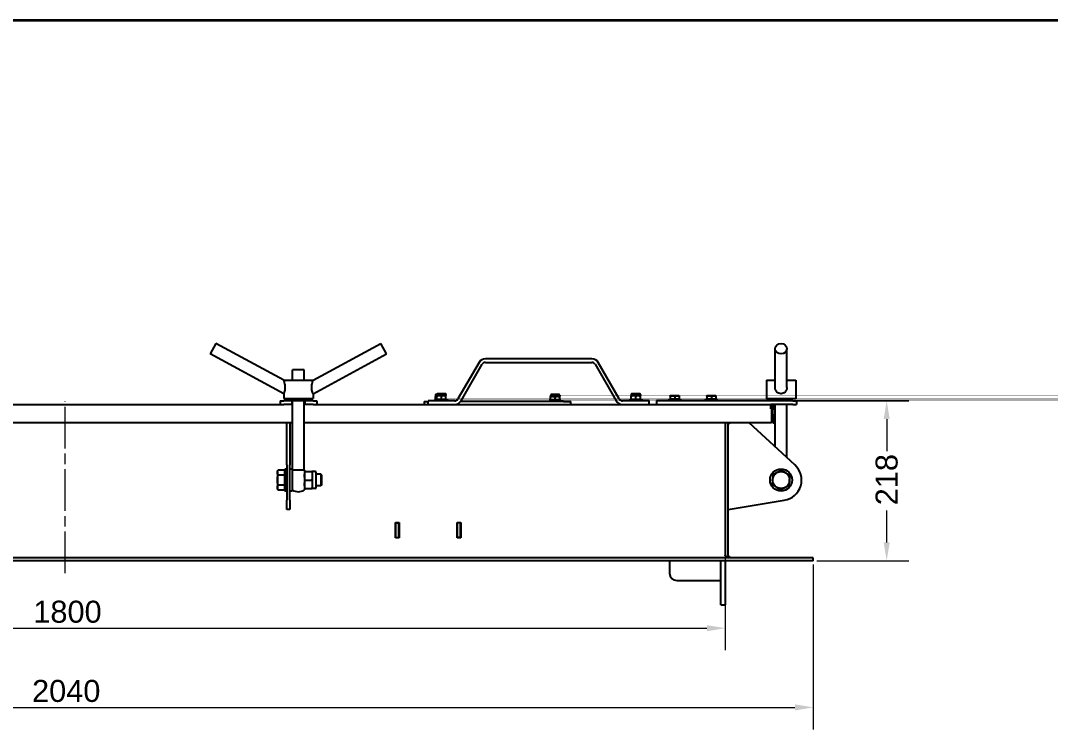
# Model space of a CAD drawing. Header units: millimetres. Extents: x 0 to 5890, y 0 to 4150.
# Drawn here: x 1560 to 2963, y 3184 to 4150 of the extents above; entities that cross this region are included whole.
import ezdxf

# ---------------------------------------------------------------- set-up
doc = ezdxf.new("R2010")
doc.units = ezdxf.units.MM
doc.header["$LTSCALE"] = 10
doc.linetypes.add('CHAIN', pattern=[0.3543, 0.2362, -0.0295, 0.0591, -0.0295])
doc.layers.get('0').update_dxf_attribs({"lineweight": 18})
for name, color, linetype, lineweight in [('Border', 7, 'Continuous', 35), ('Centerline', 7, 'Continuous', 18), ('Dimension', 7, 'Continuous', 18), ('Visible', 7, 'Continuous', 25)]:
    doc.layers.add(name, color=color, linetype=linetype, lineweight=lineweight)
doc.styles.add('Title', font='arial.ttf')
doc.dimstyles.new('Default - Method 2b', dxfattribs={"dimscale": 10, "dimtxt": 3, "dimasz": 2.5, "dimexe": 3, "dimexo": 0.5, "dimgap": 0.7, "dimtad": 0, "dimtoh": 1, "dimdec": 1, "dimrnd": 1e-08, "dimtxsty": 'Title', "dimcen": 0.09, "dimdle": 10, "dimclrd": 256, "dimclre": 256, "dimclrt": 7, "dimadec": 0, "dimazin": 2, "dimtfac": 0.833333, "dimtdec": 1, "dimtmove": 0, "dimatfit": 3, "dimfxl": 1, "dimtolj": 1, "dimlwd": -1, "dimlwe": -1, "dimarcsym": 0})

# ---------------------------------------------------------------- blocks, each defined once
blk = doc.blocks.new('Borders A3L')
at = {"layer": 'Border'}
blk.add_line((589, 415), (20, 415), dxfattribs=at)
blk = doc.blocks.new('*D28')
at = {"layer": 'Defpoints', "color": 0, "transparency": 16777216}
for p in [(720.2, 3421.7), (2520.2, 3421.7), (2520.2, 3321.7)]:
    blk.add_point(p, dxfattribs=at)
at = {"layer": 'Dimension', "transparency": 16777216}
for p, q in [((720.2, 3416.7), (720.2, 3291.7)), ((2520.2, 3416.7), (2520.2, 3291.7)), ((745.2, 3321.7), (2495.2, 3321.7))]:
    blk.add_line(p, q, dxfattribs=at)
for points in [[(745.2, 3325.8), (745.2, 3317.5), (720.2, 3321.7)], [(2495.2, 3325.8), (2495.2, 3317.5), (2520.2, 3321.7)]]:
    blk.add_solid(points, dxfattribs=at)
at = {"layer": 'Dimension', "color": 7, "transparency": 16777216, "insert": (1576.9, 3328.7), "char_height": 30, "attachment_point": 7, "style": 'Title'}
blk.add_mtext('\\A1;1800', dxfattribs=at)
blk = doc.blocks.new('*D39')
at = {"layer": 'Defpoints', "color": 0, "transparency": 16777216}
for p in [(600.2, 3413.7), (2640.2, 3413.7), (2640.2, 3213.7)]:
    blk.add_point(p, dxfattribs=at)
at = {"layer": 'Dimension', "transparency": 16777216}
for p, q in [((600.2, 3408.7), (600.2, 3183.7)), ((2640.2, 3408.7), (2640.2, 3183.7)), ((625.2, 3213.7), (2615.2, 3213.7))]:
    blk.add_line(p, q, dxfattribs=at)
for points in [[(625.2, 3217.8), (625.2, 3209.5), (600.2, 3213.7)], [(2615.2, 3217.8), (2615.2, 3209.5), (2640.2, 3213.7)]]:
    blk.add_solid(points, dxfattribs=at)
at = {"layer": 'Dimension', "color": 7, "transparency": 16777216, "insert": (1575.2, 3220.7), "char_height": 30, "attachment_point": 7, "style": 'Title'}
blk.add_mtext('\\A1;2040', dxfattribs=at)
blk = doc.blocks.new('*D41')
at = {"layer": 'Defpoints', "color": 0, "transparency": 16777216}
for p in [(2612.2, 3631.7), (2740.2, 3631.7), (2640.2, 3413.7)]:
    blk.add_point(p, dxfattribs=at)
at = {"layer": 'Dimension', "transparency": 16777216}
for p, q in [((2617.2, 3631.7), (2770.2, 3631.7)), ((2740.2, 3606.7), (2740.2, 3563.1)), ((2740.2, 3438.7), (2740.2, 3482.2)), ((2645.2, 3413.7), (2770.2, 3413.7))]:
    blk.add_line(p, q, dxfattribs=at)
for points in [[(2736.1, 3606.7), (2744.4, 3606.7), (2740.2, 3631.7)], [(2736.1, 3438.7), (2744.4, 3438.7), (2740.2, 3413.7)]]:
    blk.add_solid(points, dxfattribs=at)
at = {"layer": 'Dimension', "color": 7, "transparency": 16777216, "insert": (2755.5, 3489.2), "char_height": 30, "attachment_point": 7, "rotation": 90, "style": 'Title'}
blk.add_mtext('\\A1;218', dxfattribs=at)

msp = doc.modelspace()

# ---------------------------------------------------------------- linework, layer by layer
at = {"layer": 'Centerline', "linetype": 'CHAIN', "ltscale": 23.990969}
msp.add_line((1620.23, 3396.66), (1620.23, 3630.66), dxfattribs=at)
at = {"layer": 'Visible'}
for p, q in [((1825.85, 3709.66), (1818.23, 3695.6)), ((1918.23, 3659.57), (1825.85, 3709.66)), ((1958.23, 3659.57), (2050.6, 3709.66)), ((2058.23, 3695.6), (2050.6, 3709.66)), ((1918.23, 3641.37), (1818.23, 3695.6)), ((1958.23, 3641.37), (2058.23, 3695.6)), ((2588.23, 3649.57), (2588.23, 3702.63)), ((2604.23, 3649.57), (2604.23, 3702.63)), ((2184.52, 3683.92), (2155.79, 3634.16)), ((2160.12, 3631.66), (2188.85, 3681.42)), ((2338.28, 3688.92), (2193.18, 3688.92)), ((2193.18, 3683.92), (2338.28, 3683.92)), ((2342.61, 3681.42), (2371.34, 3631.66)), ((2375.67, 3634.16), (2346.94, 3683.92)), ((1946.23, 3673.66), (1930.23, 3673.66)), ((1930.23, 3659.66), (1930.23, 3673.66)), ((1946.23, 3659.66), (1946.23, 3673.66)), ((1918.23, 3659.66), (1958.23, 3659.66)), ((1918.23, 3659.66), (1918.23, 3659.57)), ((1958.23, 3659.66), (1958.23, 3659.57)), ((2576.23, 3659.66), (2588.23, 3659.66)), ((2576.23, 3659.66), (2576.23, 3634.66)), ((2604.23, 3659.66), (2616.23, 3659.66)), ((2616.23, 3659.66), (2616.23, 3634.66)), ((1918.23, 3641.37), (1918.23, 3634.66)), ((1958.23, 3641.37), (1958.23, 3634.66)), ((2125, 3639.15), (2125, 3637.76)), ((2125, 3637.76), (2127, 3637.76)), ((2125, 3632.61), (2125, 3637.41)), ((2127.01, 3640.26), (2126.11, 3640.26)), ((2127, 3640.15), (2127, 3638.76)), ((2127, 3638.76), (2130.11, 3638.76)), ((2127, 3633.61), (2127, 3638.41)), ((2138.34, 3641.26), (2128.11, 3641.26)), ((2130.11, 3638.76), (2136.34, 3638.76)), ((2133.23, 3633.61), (2133.23, 3638.41)), ((2136.34, 3638.76), (2139.45, 3638.76)), ((2139.45, 3640.15), (2139.45, 3638.76)), ((2139.45, 3633.61), (2139.45, 3638.41)), ((2282, 3639.15), (2282, 3637.76)), ((2282, 3637.76), (2285.11, 3637.76)), ((2282, 3632.61), (2282, 3637.41)), ((2293.34, 3640.26), (2283.11, 3640.26)), ((2285.11, 3637.76), (2291.34, 3637.76)), ((2288.23, 3632.61), (2288.23, 3637.41)), ((2291.34, 3637.76), (2294.45, 3637.76)), ((2294.45, 3639.15), (2294.45, 3637.76)), ((2294.45, 3632.61), (2294.45, 3637.41)), ((2392, 3640.15), (2392, 3638.76)), ((2392, 3638.76), (2395.11, 3638.76)), ((2392, 3633.61), (2392, 3638.41)), ((2403.34, 3641.26), (2393.11, 3641.26)), ((2395.11, 3638.76), (2401.34, 3638.76)), ((2398.23, 3633.61), (2398.23, 3638.41)), ((2401.34, 3638.76), (2404.45, 3638.76)), ((2404.45, 3640.15), (2404.45, 3638.76)), ((2404.45, 3633.61), (2404.45, 3638.41)), ((2445.03, 3638.56), (2445, 3638.55)), ((2445, 3638.55), (2445, 3638.2)), ((2445, 3638.2), (2445, 3633.86)), ((2457.43, 3638.56), (2445.03, 3638.56)), ((2451.23, 3638.2), (2451.23, 3633.86)), ((2457.43, 3638.56), (2457.45, 3638.55)), ((2457.45, 3638.2), (2457.45, 3638.55)), ((2457.45, 3638.2), (2457.45, 3633.86)), ((2495.03, 3638.56), (2495, 3638.55)), ((2495, 3638.55), (2495, 3638.2)), ((2495, 3638.2), (2495, 3633.86)), ((2507.43, 3638.56), (2495.03, 3638.56)), ((2501.23, 3638.2), (2501.23, 3633.86)), ((2507.43, 3638.56), (2507.45, 3638.55)), ((2507.45, 3638.2), (2507.45, 3638.55)), ((2507.45, 3638.2), (2507.45, 3633.86)), ((1327.23, 3626.66), (1913.23, 3626.66)), ((1913.23, 3631.66), (1913.23, 3626.66)), ((1913.23, 3631.66), (1918.23, 3631.66)), ((1913.23, 3626.66), (1918.23, 3626.66)), ((1918.23, 3634.66), (1958.23, 3634.66)), ((1929.23, 3631.66), (1918.23, 3631.66)), ((1929.23, 3626.66), (1918.23, 3626.66)), ((1923.23, 3631.66), (1923.23, 3634.66)), ((1929.23, 3631.66), (1929.23, 3626.66)), ((1947.23, 3631.66), (1929.23, 3631.66)), ((1930.23, 3626.66), (1929.23, 3626.66)), ((1930.23, 3537.52), (1930.23, 3631.66)), ((1946.23, 3537.52), (1946.23, 3631.66)), ((1947.23, 3626.66), (1946.23, 3626.66)), ((1947.23, 3631.66), (1947.23, 3626.66)), ((1958.23, 3631.66), (1947.23, 3631.66)), ((1958.23, 3626.66), (1947.23, 3626.66)), ((1953.23, 3631.66), (1953.23, 3634.66)), ((1958.23, 3631.66), (1963.23, 3631.66)), ((1958.23, 3626.66), (1963.23, 3626.66)), ((1963.23, 3631.66), (1963.23, 3626.66)), ((1963.23, 3626.66), (2582.23, 3626.66)), ((2109.73, 3630.66), (2115.23, 3630.66)), ((2109.73, 3630.66), (2109.73, 3626.66)), ((2151.46, 3631.66), (2115.23, 3631.66)), ((2115.23, 3626.66), (2115.23, 3631.66)), ((2125.23, 3632.26), (2123.23, 3632.26)), ((2123.23, 3631.66), (2123.23, 3632.26)), ((2125.23, 3633.26), (2141.23, 3633.26)), ((2125.23, 3633.26), (2125.23, 3631.66)), ((2141.23, 3633.26), (2141.23, 3631.66)), ((2299.73, 3630.66), (2159.46, 3630.66)), ((2296.23, 3632.26), (2280.23, 3632.26)), ((2280.23, 3630.66), (2280.23, 3632.26)), ((2296.23, 3630.66), (2296.23, 3632.26)), ((2299.73, 3630.66), (2309.73, 3630.66)), ((2309.73, 3626.66), (2309.73, 3630.66)), ((2416.23, 3631.66), (2380, 3631.66)), ((2390.23, 3633.26), (2406.23, 3633.26)), ((2390.23, 3633.26), (2390.23, 3631.66)), ((2406.23, 3633.26), (2406.23, 3631.66)), ((2416.23, 3626.66), (2416.23, 3631.66)), ((2426.23, 3631.66), (2426.23, 3626.66)), ((2612.23, 3631.66), (2426.23, 3631.66)), ((2443.23, 3633.26), (2459.23, 3633.26)), ((2443.23, 3633.26), (2443.23, 3631.66)), ((2451.23, 3633.86), (2445, 3633.86)), ((2445.03, 3633.26), (2445.03, 3633.86)), ((2457.45, 3633.86), (2451.23, 3633.86)), ((2457.43, 3633.26), (2457.43, 3633.86)), ((2459.23, 3633.26), (2459.23, 3631.66)), ((2509.23, 3633.26), (2493.23, 3633.26)), ((2493.23, 3631.66), (2493.23, 3633.26)), ((2501.23, 3633.86), (2495, 3633.86)), ((2495.03, 3633.26), (2495.03, 3633.86)), ((2507.45, 3633.86), (2501.23, 3633.86)), ((2507.43, 3633.26), (2507.43, 3633.86)), ((2509.23, 3631.66), (2509.23, 3633.26)), ((2576.23, 3634.66), (2616.23, 3634.66)), ((2581.23, 3631.66), (2581.23, 3634.66)), ((2582.23, 3620.66), (2582.23, 3626.66)), ((2612.23, 3626.66), (2582.23, 3626.66)), ((2582.23, 3623.66), (2585.23, 3623.66)), ((2585.23, 3613.66), (2585.23, 3623.66)), ((2588.23, 3620.66), (2588.23, 3626.66)), ((2604.23, 3554.37), (2604.23, 3626.66)), ((2611.23, 3631.66), (2611.23, 3634.66)), ((2612.23, 3631.66), (2617.23, 3631.66)), ((2612.23, 3626.66), (2617.23, 3626.66)), ((2617.23, 3631.66), (2617.23, 3626.66)), ((2582.23, 3620.66), (2583.11, 3620.66)), ((2583.11, 3620.66), (2583.11, 3601.66)), ((2585.23, 3613.66), (2583.11, 3613.66)), ((2585.23, 3620.66), (2588.23, 3620.66)), ((2585.23, 3613.66), (2585.23, 3601.66)), ((2588.23, 3601.66), (2588.23, 3620.66)), ((1930.23, 3601.66), (1310.23, 3601.66)), ((1922.73, 3544.25), (1922.73, 3601.66)), ((1926.73, 3601.66), (1926.73, 3544.25)), ((2583.11, 3601.66), (1946.23, 3601.66)), ((2520.23, 3601.66), (2520.23, 3421.66)), ((2524.23, 3421.66), (2524.23, 3601.66)), ((2526.23, 3601.66), (2524.23, 3599.66)), ((2525.93, 3601.37), (2525.93, 3601.66)), ((2615.2, 3544.25), (2552.91, 3601.66)), ((2585.23, 3601.66), (2588.23, 3601.66)), ((2588.23, 3569.11), (2588.23, 3601.66)), ((1919.73, 3538.66), (1919.73, 3508.66)), ((1922.73, 3538.66), (1919.73, 3538.66)), ((1922.73, 3544.25), (1922.73, 3496.02)), ((1926.73, 3496.02), (1926.73, 3544.25)), ((1929.73, 3538.66), (1926.73, 3538.66)), ((1929.73, 3538.66), (1929.73, 3508.66)), ((1909.73, 3535.24), (1910.38, 3537.04)), ((1909.73, 3535.24), (1909.73, 3512.09)), ((1919.13, 3537.04), (1910.38, 3537.04)), ((1919.13, 3530.35), (1910.38, 3530.35)), ((1919.13, 3537.04), (1919.13, 3530.35)), ((1919.73, 3535.24), (1919.13, 3535.24)), ((1919.13, 3530.35), (1919.13, 3516.97)), ((1930.23, 3537.52), (1946.23, 3537.52)), ((1946.73, 3537.22), (1946.73, 3510.11)), ((1947.38, 3535.24), (1956.57, 3535.24)), ((1947.38, 3523.66), (1956.57, 3523.66)), ((1957.23, 3535.24), (1957.23, 3529.45)), ((1960.93, 3535.24), (1957.23, 3535.24)), ((1957.23, 3529.45), (1957.23, 3517.87)), ((1962.73, 3513.87), (1962.73, 3533.45)), ((1968.73, 3531.66), (1962.73, 3531.66)), ((1968.73, 3531.66), (1968.73, 3515.66)), ((1969.73, 3530.66), (1968.73, 3531.66)), ((1969.73, 3530.66), (1969.73, 3516.66)), ((1909.73, 3512.09), (1910.38, 3510.29)), ((1910.38, 3516.97), (1919.13, 3516.97)), ((1910.38, 3510.29), (1919.13, 3510.29)), ((1919.13, 3516.97), (1919.13, 3510.29)), ((1919.73, 3512.09), (1919.13, 3512.09)), ((1947.38, 3512.08), (1956.57, 3512.08)), ((1957.23, 3517.87), (1957.23, 3512.08)), ((1960.93, 3512.08), (1957.23, 3512.08)), ((1968.73, 3515.66), (1962.73, 3515.66)), ((1969.73, 3516.66), (1968.73, 3515.66)), ((1922.73, 3508.66), (1919.73, 3508.66)), ((1922.73, 3483.66), (1922.73, 3496.02)), ((1929.73, 3508.66), (1926.73, 3508.66)), ((1926.73, 3496.02), (1926.73, 3483.66)), ((2524.23, 3483.66), (2600.69, 3496.02)), ((1926.73, 3483.66), (1922.73, 3483.66)), ((2070.73, 3444.66), (2070.73, 3465.66)), ((2070.73, 3465.66), (2075.73, 3465.66)), ((2071.23, 3465.66), (2071.23, 3465.16)), ((2071.23, 3465.16), (2075.23, 3465.16)), ((2071.23, 3445.16), (2071.23, 3465.16)), ((2075.23, 3465.16), (2075.23, 3465.66)), ((2075.23, 3445.16), (2075.23, 3465.16)), ((2075.73, 3465.66), (2075.73, 3444.66)), ((2154.73, 3444.66), (2154.73, 3465.66)), ((2154.73, 3465.66), (2159.73, 3465.66)), ((2155.23, 3465.66), (2155.23, 3465.16)), ((2159.23, 3465.16), (2155.23, 3465.16)), ((2155.23, 3445.16), (2155.23, 3465.16)), ((2159.23, 3465.66), (2159.23, 3465.16)), ((2159.23, 3445.16), (2159.23, 3465.16)), ((2159.73, 3465.66), (2159.73, 3444.66)), ((2075.73, 3444.66), (2070.73, 3444.66)), ((2071.23, 3445.16), (2071.23, 3444.66)), ((2071.23, 3445.16), (2075.23, 3445.16)), ((2075.23, 3444.66), (2075.23, 3445.16)), ((2159.73, 3444.66), (2154.73, 3444.66)), ((2159.23, 3445.16), (2155.23, 3445.16)), ((2155.23, 3445.16), (2155.23, 3444.66)), ((2159.23, 3445.16), (2159.23, 3444.66)), ((2640.23, 3417.66), (600.23, 3417.66)), ((2640.23, 3413.66), (600.23, 3413.66)), ((2444.23, 3413.66), (2444.23, 3396.66)), ((2514.23, 3355.66), (2514.23, 3413.66)), ((2520.23, 3413.66), (2520.23, 3355.66)), ((2640.23, 3413.66), (2640.23, 3417.66)), ((2640.23, 3413.66), (2640.23, 3417.66)), ((2454.23, 3386.66), (2514.23, 3386.66)), ((2514.23, 3353.66), (2514.23, 3355.66)), ((2520.23, 3355.66), (2520.23, 3353.66)), ((2514.23, 3353.66), (2520.23, 3353.66))]:
    msp.add_line(p, q, dxfattribs=at)
for radius in [15, 11.57]:
    msp.add_circle((2596.23, 3523.66), radius, dxfattribs=at)
for centre, radius, start, end in [((2193.18, 3678.92), 10, 90, 150), ((2193.18, 3678.92), 5, 90, 150), ((2338.28, 3678.92), 10, 30, 90), ((2338.28, 3678.92), 5, 30, 90), ((2126.11, 3639.15), 1.11, 90, 180), ((2128.11, 3640.15), 1.11, 90, 180), ((2138.34, 3640.15), 1.11, 0, 90), ((2283.11, 3639.15), 1.11, 90, 180), ((2293.34, 3639.15), 1.11, 0, 90), ((2393.11, 3640.15), 1.11, 90, 180), ((2403.34, 3640.15), 1.11, 0, 90), ((2151.46, 3636.66), 5, 270, 330), ((2151.46, 3636.66), 10, 270, 330), ((2380, 3636.66), 10, 210, 270), ((2380, 3636.66), 5, 210, 270), ((2582.23, 3620.66), 6, 0, 90), ((2596.23, 3523.66), 28, 279.18077, 47.33659), ((1938.23, 3523.66), 16, 120, 122.08995), ((1938.23, 3523.66), 16, 57.91005, 60), ((1960.93, 3533.45), 1.79, 0, 90), ((1938.23, 3523.66), 16, 237.91005, 302.08995), ((1960.93, 3513.87), 1.79, 270, 0), ((2454.23, 3396.66), 10, 180, 270)]:
    msp.add_arc(centre, radius, start, end, dxfattribs=at)
msp.add_ellipse((2596.23, 3702.63), major_axis=(-8, 0), ratio=0.8790755, dxfattribs=at)
for points, knots in [([(1918.23, 3659.57), (1918.23, 3659.57), (1918.25, 3659.49), (1918.34, 3659.19), (1918.4, 3658.97), (1918.64, 3658.12), (1918.85, 3657.31), (1919.25, 3655.54), (1919.48, 3654.41), (1919.8, 3652.02), (1919.9, 3650.75), (1919.9, 3648.49), (1919.81, 3647.34), (1919.49, 3645.24), (1919.26, 3644.3), (1918.83, 3642.89), (1918.61, 3642.31), (1918.31, 3641.55), (1918.23, 3641.37), (1918.23, 3641.37)], [1.3676178, 1.3676178, 1.3676178, 1.3676178, 1.5312304, 1.5312304, 1.6948429, 1.6948429, 2.0220679, 2.0220679, 2.3786518, 2.3786518, 2.7352357, 2.7352357, 3.0571869, 3.0571869, 3.3791381, 3.3791381, 3.6795715, 3.6795715, 3.9800049, 3.9800049, 3.9800049, 3.9800049]), ([(1956.56, 3649.57), (1956.56, 3650.75), (1956.65, 3652.02), (1956.98, 3654.41), (1957.2, 3655.54), (1957.6, 3657.31), (1957.82, 3658.12), (1958.05, 3658.97), (1958.12, 3659.19), (1958.2, 3659.49), (1958.23, 3659.57), (1958.23, 3659.57)], [0, 0, 0, 0, 0.3565839, 0.3565839, 0.7131678, 0.7131678, 1.0403928, 1.0403928, 1.2040053, 1.2040053, 1.3676178, 1.3676178, 1.3676178, 1.3676178]), ([(1958.23, 3641.37), (1958.23, 3641.37), (1958.14, 3641.55), (1957.84, 3642.31), (1957.62, 3642.89), (1957.2, 3644.3), (1956.96, 3645.24), (1956.64, 3647.34), (1956.56, 3648.49), (1956.56, 3649.57)], [3.9800049, 3.9800049, 3.9800049, 3.9800049, 4.2804383, 4.2804383, 4.5808717, 4.5808717, 4.9028228, 4.9028228, 5.224774, 5.224774, 5.224774, 5.224774]), ([(2604.23, 3649.57), (2604.23, 3648.49), (2604.05, 3647.34), (2603.24, 3645.24), (2602.61, 3644.3), (2601.15, 3642.89), (2600.26, 3642.31), (2598.3, 3641.55), (2597.23, 3641.37), (2595.23, 3641.37), (2594.16, 3641.55), (2592.19, 3642.31), (2591.3, 3642.89), (2589.84, 3644.3), (2589.21, 3645.24), (2588.4, 3647.34), (2588.23, 3648.49), (2588.23, 3649.57)], [2.7352357, 2.7352357, 2.7352357, 2.7352357, 3.0571869, 3.0571869, 3.3791381, 3.3791381, 3.6795715, 3.6795715, 3.9800049, 3.9800049, 4.2804383, 4.2804383, 4.5808717, 4.5808717, 4.9028228, 4.9028228, 5.224774, 5.224774, 5.224774, 5.224774]), ([(2528.23, 3417.66), (2527.62, 3417.66), (2526.89, 3417.73), (2525.58, 3417.94), (2525.02, 3418.05), (2523.45, 3418.43), (2522.48, 3418.76), (2521.56, 3419.35), (2521.41, 3419.45), (2520.63, 3420.09), (2520.23, 3420.79), (2520.23, 3421.66)], [-1, -1, -1, -1, -0.7795377, -0.7795377, -0.6226663, -0.6226663, -0.3366342, -0.3366342, -0.276727, -0.276727, 0, 0, 0, 0]), ([(2528.23, 3417.66), (2527.78, 3417.66), (2527.37, 3417.73), (2526.74, 3417.94), (2526.49, 3418.05), (2525.81, 3418.43), (2525.4, 3418.76), (2524.96, 3419.35), (2524.89, 3419.45), (2524.49, 3420.09), (2524.23, 3420.79), (2524.23, 3421.66)], [-1, -1, -1, -1, -0.7795377, -0.7795377, -0.6226663, -0.6226663, -0.3366342, -0.3366342, -0.276727, -0.276727, 0, 0, 0, 0])]:
    msp.add_open_spline(points, degree=3, knots=knots, dxfattribs=at)
for points, weights in [([(2125, 3637.76), (2125, 3637.76), (2125, 3637.41)], [1, 1.0379548493, 1]), ([(2125, 3637.41), (2126.06, 3637.63), (2127, 3637.71)], [1, 1.02381666927, 1.01774341693]), ([(2127, 3638.76), (2127, 3638.76), (2127, 3638.41)], [1, 1.0379548493, 1]), ([(2127, 3638.41), (2128.67, 3638.76), (2130.11, 3638.76)], [1, 1.0379548493, 1]), ([(2130.11, 3638.76), (2131.56, 3638.76), (2133.23, 3638.41)], [1, 1.0379548493, 1]), ([(2133.23, 3638.41), (2134.89, 3638.76), (2136.34, 3638.76)], [1, 1.0379548493, 1]), ([(2136.34, 3638.76), (2137.78, 3638.76), (2139.45, 3638.41)], [1, 1.0379548493, 1]), ([(2139.45, 3638.41), (2139.45, 3638.76), (2139.45, 3638.76)], [1, 1.0379548493, 1]), ([(2282, 3637.76), (2282, 3637.76), (2282, 3637.41)], [1, 1.0379548493, 1]), ([(2282, 3637.41), (2283.67, 3637.76), (2285.11, 3637.76)], [1, 1.0379548493, 1]), ([(2285.11, 3637.76), (2286.56, 3637.76), (2288.23, 3637.41)], [1, 1.0379548493, 1]), ([(2288.23, 3637.41), (2289.89, 3637.76), (2291.34, 3637.76)], [1, 1.0379548493, 1]), ([(2291.34, 3637.76), (2292.78, 3637.76), (2294.45, 3637.41)], [1, 1.0379548493, 1]), ([(2294.45, 3637.41), (2294.45, 3637.76), (2294.45, 3637.76)], [1, 1.0379548493, 1]), ([(2392, 3638.76), (2392, 3638.76), (2392, 3638.41)], [1, 1.0379548493, 1]), ([(2392, 3638.41), (2393.67, 3638.76), (2395.11, 3638.76)], [1, 1.0379548493, 1]), ([(2395.11, 3638.76), (2396.56, 3638.76), (2398.23, 3638.41)], [1, 1.0379548493, 1]), ([(2398.23, 3638.41), (2399.9, 3638.76), (2401.34, 3638.76)], [1, 1.0379548493, 1]), ([(2401.34, 3638.76), (2402.79, 3638.76), (2404.45, 3638.41)], [1, 1.0379548493, 1]), ([(2404.45, 3638.41), (2404.45, 3638.76), (2404.45, 3638.76)], [1, 1.0379548493, 1]), ([(2445, 3638.2), (2448.11, 3638.85), (2451.23, 3638.2)], [1, 1.15470053838, 1]), ([(2451.23, 3638.2), (2454.34, 3638.85), (2457.45, 3638.2)], [1, 1.15470053838, 1]), ([(2495, 3638.2), (2498.11, 3638.85), (2501.23, 3638.2)], [1, 1.15470053838, 1]), ([(2501.23, 3638.2), (2504.34, 3638.85), (2507.45, 3638.2)], [1, 1.15470053838, 1]), ([(2125, 3632.61), (2125, 3632.26), (2125, 3632.26)], [1, 1.0379548493, 1]), ([(2125.23, 3632.57), (2125.11, 3632.59), (2125, 3632.61)], [1.00469322481, 1.00251299857, 1]), ([(2127, 3633.61), (2127, 3633.26), (2127, 3633.26)], [1, 1.0379548493, 1]), ([(2130.11, 3633.26), (2128.67, 3633.26), (2127, 3633.61)], [1, 1.0379548493, 1]), ([(2133.23, 3633.61), (2131.56, 3633.26), (2130.11, 3633.26)], [1, 1.0379548493, 1]), ([(2136.34, 3633.26), (2134.89, 3633.26), (2133.23, 3633.61)], [1, 1.0379548493, 1]), ([(2139.45, 3633.61), (2137.78, 3633.26), (2136.34, 3633.26)], [1, 1.0379548493, 1]), ([(2139.45, 3633.26), (2139.45, 3633.26), (2139.45, 3633.61)], [1, 1.0379548493, 1]), ([(2282, 3632.61), (2282, 3632.26), (2282, 3632.26)], [1, 1.0379548493, 1]), ([(2285.11, 3632.26), (2283.67, 3632.26), (2282, 3632.61)], [1, 1.0379548493, 1]), ([(2288.23, 3632.61), (2286.56, 3632.26), (2285.11, 3632.26)], [1, 1.0379548493, 1]), ([(2291.34, 3632.26), (2289.89, 3632.26), (2288.23, 3632.61)], [1, 1.0379548493, 1]), ([(2294.45, 3632.61), (2292.78, 3632.26), (2291.34, 3632.26)], [1, 1.0379548493, 1]), ([(2294.45, 3632.26), (2294.45, 3632.26), (2294.45, 3632.61)], [1, 1.0379548493, 1]), ([(2392, 3633.61), (2392, 3633.26), (2392, 3633.26)], [1, 1.0379548493, 1]), ([(2395.11, 3633.26), (2393.67, 3633.26), (2392, 3633.61)], [1, 1.0379548493, 1]), ([(2398.23, 3633.61), (2396.56, 3633.26), (2395.11, 3633.26)], [1, 1.0379548493, 1]), ([(2401.34, 3633.26), (2399.9, 3633.26), (2398.23, 3633.61)], [1, 1.0379548493, 1]), ([(2404.45, 3633.61), (2402.79, 3633.26), (2401.34, 3633.26)], [1, 1.0379548493, 1]), ([(2404.45, 3633.26), (2404.45, 3633.26), (2404.45, 3633.61)], [1, 1.0379548493, 1]), ([(1910.38, 3530.35), (1909.16, 3533.69), (1910.38, 3537.04)], [1, 1.15470053838, 1]), ([(1910.38, 3516.97), (1909.16, 3523.66), (1910.38, 3530.35)], [1, 1.15470053838, 1]), ([(1947.38, 3535.24), (1946.73, 3535.24), (1946.73, 3535.24)], [1, 1.0379548493, 1]), ([(1946.73, 3529.45), (1946.73, 3532.14), (1947.38, 3535.24)], [1, 1.0379548493, 1]), ([(1947.38, 3523.66), (1946.73, 3526.76), (1946.73, 3529.45)], [1, 1.0379548493, 1]), ([(1946.73, 3517.87), (1946.73, 3520.56), (1947.38, 3523.66)], [1, 1.0379548493, 1]), ([(1957.23, 3535.24), (1957.23, 3535.24), (1956.57, 3535.24)], [1, 1.0379548493, 1]), ([(1956.57, 3535.24), (1957.23, 3532.14), (1957.23, 3529.45)], [1, 1.0379548493, 1]), ([(1957.23, 3529.45), (1957.23, 3526.76), (1956.57, 3523.66)], [1, 1.0379548493, 1]), ([(1956.57, 3523.66), (1957.23, 3520.56), (1957.23, 3517.87)], [1, 1.0379548493, 1]), ([(2585.13, 3531.12), (2584.67, 3524.45), (2584.21, 3517.78)], [1, 1.15470053838, 1]), ([(2597.14, 3537), (2591.13, 3534.06), (2585.13, 3531.12)], [1, 1.15470053838, 1]), ([(2608.24, 3529.54), (2602.69, 3533.27), (2597.14, 3537)], [1, 1.15470053838, 1]), ([(2607.33, 3516.2), (2607.78, 3522.87), (2608.24, 3529.54)], [1, 1.15470053838, 1]), ([(1910.38, 3510.29), (1909.16, 3513.63), (1910.38, 3516.97)], [1, 1.15470053838, 1]), ([(1947.38, 3512.08), (1946.73, 3515.18), (1946.73, 3517.87)], [1, 1.0379548493, 1]), ([(1946.73, 3512.08), (1946.73, 3512.08), (1947.38, 3512.08)], [1, 1.0379548493, 1]), ([(1957.23, 3517.87), (1957.23, 3515.18), (1956.57, 3512.08)], [1, 1.0379548493, 1]), ([(1956.57, 3512.08), (1957.23, 3512.08), (1957.23, 3512.08)], [1, 1.0379548493, 1]), ([(2584.21, 3517.78), (2589.76, 3514.05), (2595.31, 3510.32)], [1, 1.15470053838, 1]), ([(2595.31, 3510.32), (2601.32, 3513.26), (2607.33, 3516.2)], [1, 1.15470053838, 1])]:
    msp.add_rational_spline(points, weights, degree=2, dxfattribs=at)

# ---------------------------------------------------------------- block references
at = {"xscale": 10, "yscale": 10, "zscale": 10}
msp.add_blockref('Borders A3L', (0, 0), dxfattribs=at)

# ---------------------------------------------------------------- dimensions: what is measured, and where the dimension line sits
at = {"layer": 'Dimension'}
dim = msp.add_linear_dim(base=(2740.23, 3631.66), p1=(2640.23, 3413.66), p2=(2612.23, 3631.66), angle=90, dimstyle='Default - Method 2b', override={"dimgap": 0.7, "dimtoh": 0, "dimdec": 1, "dimtol": 0, "dimlim": 0, "dimtp": 0, "dimtm": 0, "dimtdec": 1, "dimtofl": 0, "dimatfit": 1}, dxfattribs=at)
dim.commit()
dim.dimension.update_dxf_attribs({"geometry": '*D41', "text_midpoint": (2740.23, 3522.66), "dimtype": 160})
for base, p1, p2, picture, middle in [((2640.23, 3213.66), (600.23, 3413.66), (2640.23, 3413.66), '*D39', (1620.23, 3213.66)), ((2520.23, 3321.66), (720.23, 3421.66), (2520.23, 3421.66), '*D28', (1620.23, 3321.66))]:
    dim = msp.add_linear_dim(base=base, p1=p1, p2=p2, dimstyle='Default - Method 2b', override={"dimgap": 0.7, "dimtad": 1, "dimtoh": 0, "dimdec": 1, "dimtol": 0, "dimlim": 0, "dimtp": 0, "dimtm": 0, "dimtdec": 1, "dimtofl": 0, "dimatfit": 1}, dxfattribs=at)
    dim.commit()
    dim.dimension.update_dxf_attribs({"geometry": picture, "text_midpoint": middle, "dimtype": 160})

doc.saveas('drawing.dxf')
